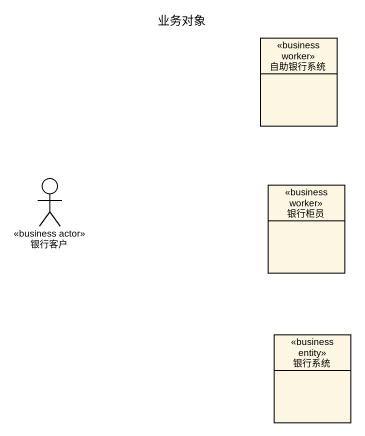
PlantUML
@startuml
title 业务对象
allowmixing
hide circle
hide empty members
class 自助银行系统 <<business worker>>
actor 银行客户 <<business actor>>
class 银行柜员 <<business worker>>
class 银行系统 <<business entity>>
@enduml
